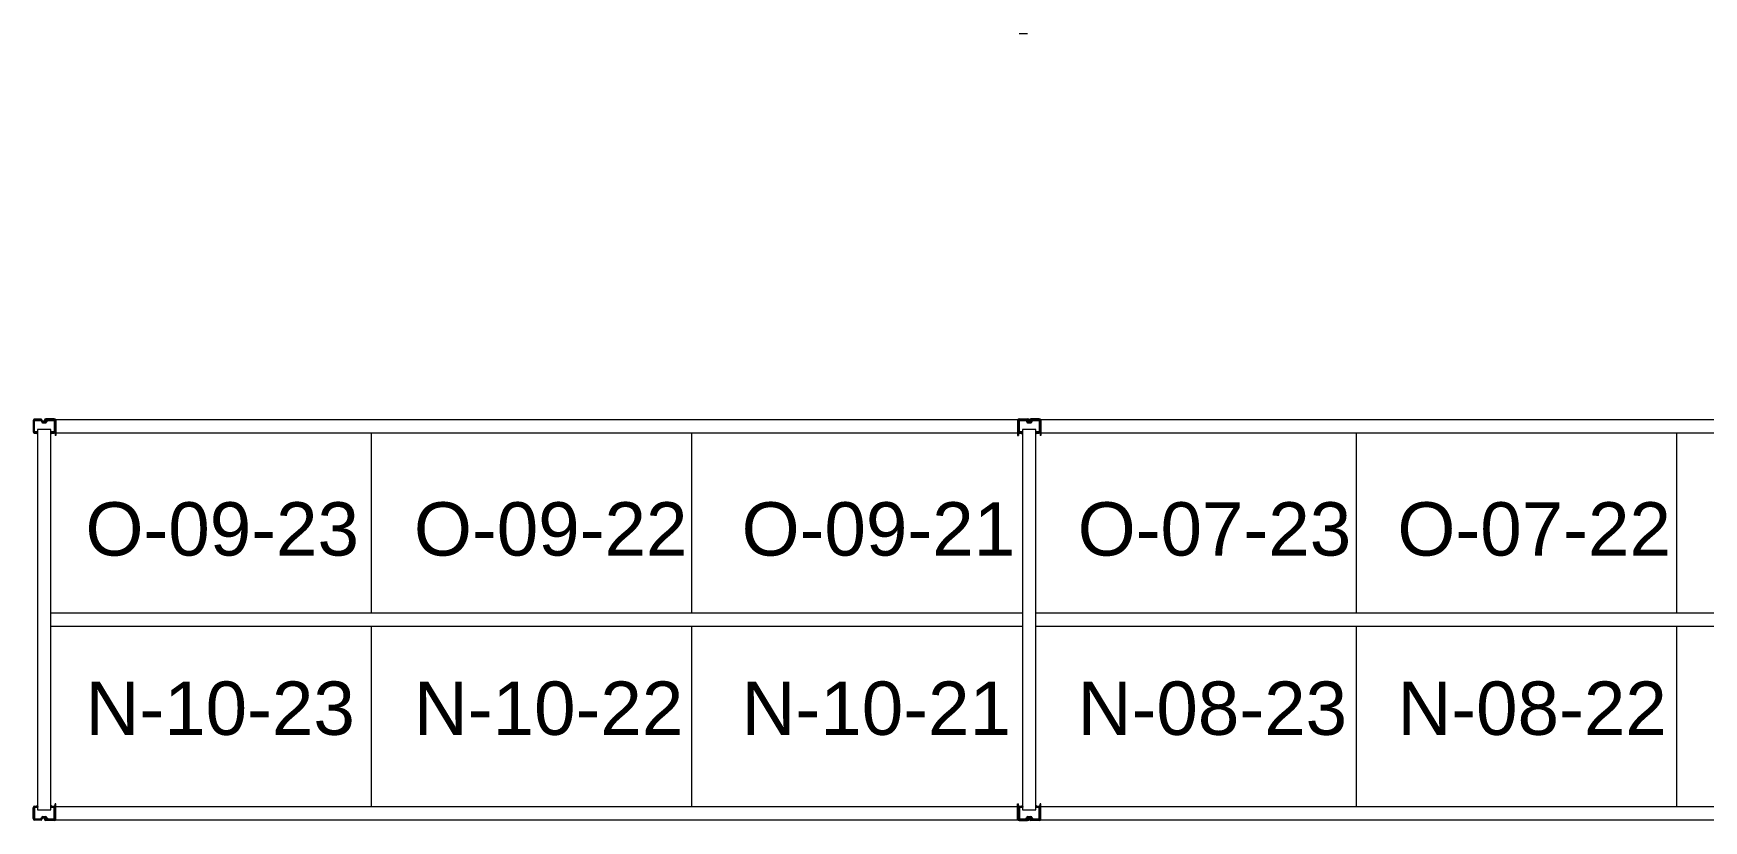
# Model space of a CAD drawing. Header units: inches. Extents: x 2743 to 10591, y -1604 to 5792.
# Drawn here: x 8297.3 to 8547.6, y 5047.9 to 5165.9 of the extents above; entities that cross this region are included whole.
import ezdxf

# ---------------------------------------------------------------- set-up
doc = ezdxf.new("R2010")
doc.units = ezdxf.units.IN
doc.header["$LTSCALE"] = 0.1875
doc.header["$MEASUREMENT"] = 0
for name, color, linetype, lineweight in [('22 Dimension', 7, 'Continuous', 5), ('32 Echelle', 160, 'Continuous', 15), ('33 Poutre', 30, 'Continuous', 15)]:
    doc.layers.add(name, color=color, linetype=linetype, lineweight=lineweight)
doc.styles.add('arial', font='')
doc.styles.get('arial').set_extended_font_data('Arial')

msp = doc.modelspace()

# ---------------------------------------------------------------- hatches: boundary and pattern name
at = {"layer": '32 Echelle'}
for points in [[(8297.89775, 5105.81503), (8297.89775, 5106.00253), (8297.71025, 5106.00253)], [(8299.89775, 5105.81503), (8299.89775, 5106.00253), (8300.08525, 5106.00253)], [(8445.52275, 5105.81503), (8445.52275, 5106.00253), (8445.33525, 5106.00253)], [(8445.52275, 5105.81503), (8445.52275, 5106.00253), (8445.33525, 5106.00253)], [(8447.52275, 5105.81503), (8447.52275, 5106.00253), (8447.71025, 5106.00253)], [(8447.52275, 5105.81503), (8447.52275, 5106.00253), (8447.71025, 5106.00253)], [(8297.89775, 5050.19003), (8297.89775, 5050.00253), (8297.71025, 5050.00253)], [(8299.89775, 5050.19003), (8299.89775, 5050.00253), (8300.08525, 5050.00253)], [(8445.52275, 5050.19003), (8445.52275, 5050.00253), (8445.33525, 5050.00253)], [(8445.52275, 5050.19003), (8445.52275, 5050.00253), (8445.33525, 5050.00253)], [(8447.52275, 5050.19003), (8447.52275, 5050.00253), (8447.71025, 5050.00253)], [(8447.52275, 5050.19003), (8447.52275, 5050.00253), (8447.71025, 5050.00253)]]:
    msp.add_hatch(color=256, dxfattribs=at).paths.add_polyline_path(points)

# ---------------------------------------------------------------- linework, layer by layer
at = {"layer": '22 Dimension'}
for p, q in [((8347.89775, 5106.00253), (8347.89775, 5079.00253)), ((8395.89775, 5106.00253), (8395.89775, 5079.00253)), ((8495.52275, 5106.00253), (8495.52275, 5079.00253)), ((8543.52275, 5106.00253), (8543.52275, 5079.00253)), ((8445.52275, 5079.00253), (8299.89775, 5079.00253)), ((8593.14775, 5079.00253), (8447.52275, 5079.00253)), ((8445.52275, 5077.00253), (8299.89775, 5077.00253)), ((8347.89775, 5077.00253), (8347.89775, 5050.00253)), ((8395.89775, 5077.00253), (8395.89775, 5050.00253)), ((8593.14775, 5077.00253), (8447.52275, 5077.00253)), ((8495.52275, 5077.00253), (8495.52275, 5050.00253)), ((8543.52275, 5077.00253), (8543.52275, 5050.00253))]:
    msp.add_line(p, q, dxfattribs=at)
at = {"layer": '32 Echelle', "linetype": 'Continuous', "lineweight": 25}
for p, q in [((8297.27279, 5107.81878), (8297.27279, 5106.18628)), ((8297.36279, 5106.18628), (8297.36279, 5107.81878)), ((8298.38538, 5108.00253), (8297.45654, 5108.00253)), ((8297.45654, 5107.91253), (8298.38538, 5107.91253)), ((8298.47504, 5107.84619), (8298.51895, 5107.70256)), ((8298.60502, 5107.72887), (8298.5611, 5107.8725)), ((8299.10083, 5107.66253), (8298.69467, 5107.66253)), ((8298.69467, 5107.57253), (8299.10083, 5107.57253)), ((8299.2344, 5107.8725), (8299.19049, 5107.72887)), ((8299.27656, 5107.70256), (8299.32047, 5107.84619)), ((8300.33896, 5108.00253), (8299.41012, 5108.00253)), ((8299.41012, 5107.91253), (8300.33896, 5107.91253)), ((8300.43271, 5107.81878), (8300.43271, 5106.18628)), ((8300.52271, 5106.18628), (8300.52271, 5107.81878)), ((8444.89779, 5107.81878), (8444.89779, 5106.18628)), ((8444.89779, 5107.81878), (8444.89779, 5106.18628)), ((8444.98779, 5106.18628), (8444.98779, 5107.81878)), ((8444.98779, 5106.18628), (8444.98779, 5107.81878)), ((8446.01038, 5108.00253), (8445.08154, 5108.00253)), ((8446.01038, 5108.00253), (8445.08154, 5108.00253)), ((8445.08154, 5107.91253), (8446.01038, 5107.91253)), ((8445.08154, 5107.91253), (8446.01038, 5107.91253)), ((8446.10004, 5107.84619), (8446.14395, 5107.70256)), ((8446.10004, 5107.84619), (8446.14395, 5107.70256)), ((8446.23002, 5107.72887), (8446.1861, 5107.8725)), ((8446.23002, 5107.72887), (8446.1861, 5107.8725)), ((8446.72583, 5107.66253), (8446.31967, 5107.66253)), ((8446.72583, 5107.66253), (8446.31967, 5107.66253)), ((8446.31967, 5107.57253), (8446.72583, 5107.57253)), ((8446.31967, 5107.57253), (8446.72583, 5107.57253)), ((8446.8594, 5107.8725), (8446.81549, 5107.72887)), ((8446.8594, 5107.8725), (8446.81549, 5107.72887)), ((8446.90156, 5107.70256), (8446.94547, 5107.84619)), ((8446.90156, 5107.70256), (8446.94547, 5107.84619)), ((8447.96396, 5108.00253), (8447.03512, 5108.00253)), ((8447.96396, 5108.00253), (8447.03512, 5108.00253)), ((8447.03512, 5107.91253), (8447.96396, 5107.91253)), ((8447.03512, 5107.91253), (8447.96396, 5107.91253)), ((8448.05771, 5107.81878), (8448.05771, 5106.18628)), ((8448.05771, 5107.81878), (8448.05771, 5106.18628)), ((8448.14771, 5106.18628), (8448.14771, 5107.81878)), ((8448.14771, 5106.18628), (8448.14771, 5107.81878)), ((8297.87279, 5106.09253), (8297.45654, 5106.09253)), ((8297.45654, 5106.00253), (8297.87279, 5106.00253)), ((8297.87279, 5106.00253), (8297.87279, 5106.09253)), ((8300.33896, 5106.09253), (8299.92271, 5106.09253)), ((8299.92271, 5106.09253), (8299.92271, 5106.00253)), ((8299.92271, 5106.00253), (8300.33896, 5106.00253)), ((8445.49779, 5106.09253), (8445.08154, 5106.09253)), ((8445.49779, 5106.09253), (8445.08154, 5106.09253)), ((8445.08154, 5106.00253), (8445.49779, 5106.00253)), ((8445.08154, 5106.00253), (8445.49779, 5106.00253)), ((8445.49779, 5106.00253), (8445.49779, 5106.09253)), ((8445.49779, 5106.00253), (8445.49779, 5106.09253)), ((8447.96396, 5106.09253), (8447.54771, 5106.09253)), ((8447.54771, 5106.09253), (8447.54771, 5106.00253)), ((8447.96396, 5106.09253), (8447.54771, 5106.09253)), ((8447.54771, 5106.09253), (8447.54771, 5106.00253)), ((8447.54771, 5106.00253), (8447.96396, 5106.00253)), ((8447.54771, 5106.00253), (8447.96396, 5106.00253)), ((8297.27279, 5048.18628), (8297.27279, 5049.81878)), ((8297.36279, 5049.81878), (8297.36279, 5048.18628)), ((8297.45654, 5050.00253), (8297.87279, 5050.00253)), ((8297.87279, 5049.91253), (8297.45654, 5049.91253)), ((8297.87279, 5050.00253), (8297.87279, 5049.91253)), ((8299.92271, 5050.00253), (8300.33896, 5050.00253)), ((8299.92271, 5049.91253), (8299.92271, 5050.00253)), ((8300.33896, 5049.91253), (8299.92271, 5049.91253)), ((8300.43271, 5048.18628), (8300.43271, 5049.81878)), ((8300.52271, 5049.81878), (8300.52271, 5048.18628)), ((8444.89779, 5048.18628), (8444.89779, 5049.81878)), ((8444.89779, 5048.18628), (8444.89779, 5049.81878)), ((8444.98779, 5049.81878), (8444.98779, 5048.18628)), ((8444.98779, 5049.81878), (8444.98779, 5048.18628)), ((8445.08154, 5050.00253), (8445.49779, 5050.00253)), ((8445.08154, 5050.00253), (8445.49779, 5050.00253)), ((8445.49779, 5049.91253), (8445.08154, 5049.91253)), ((8445.49779, 5049.91253), (8445.08154, 5049.91253)), ((8445.49779, 5050.00253), (8445.49779, 5049.91253)), ((8445.49779, 5050.00253), (8445.49779, 5049.91253)), ((8447.54771, 5050.00253), (8447.96396, 5050.00253)), ((8447.54771, 5049.91253), (8447.54771, 5050.00253)), ((8447.54771, 5050.00253), (8447.96396, 5050.00253)), ((8447.54771, 5049.91253), (8447.54771, 5050.00253)), ((8447.96396, 5049.91253), (8447.54771, 5049.91253)), ((8447.96396, 5049.91253), (8447.54771, 5049.91253)), ((8448.05771, 5048.18628), (8448.05771, 5049.81878)), ((8448.05771, 5048.18628), (8448.05771, 5049.81878)), ((8448.14771, 5049.81878), (8448.14771, 5048.18628)), ((8448.14771, 5049.81878), (8448.14771, 5048.18628)), ((8297.45654, 5048.09253), (8298.38538, 5048.09253)), ((8298.38538, 5048.00253), (8297.45654, 5048.00253)), ((8298.47504, 5048.15887), (8298.51895, 5048.3025)), ((8298.60502, 5048.27619), (8298.5611, 5048.13256)), ((8298.69467, 5048.43253), (8299.10083, 5048.43253)), ((8299.10083, 5048.34253), (8298.69467, 5048.34253)), ((8299.2344, 5048.13256), (8299.19049, 5048.27619)), ((8299.27656, 5048.3025), (8299.32047, 5048.15887)), ((8299.41012, 5048.09253), (8300.33896, 5048.09253)), ((8300.33896, 5048.00253), (8299.41012, 5048.00253)), ((8445.08154, 5048.09253), (8446.01038, 5048.09253)), ((8445.08154, 5048.09253), (8446.01038, 5048.09253)), ((8446.01038, 5048.00253), (8445.08154, 5048.00253)), ((8446.01038, 5048.00253), (8445.08154, 5048.00253)), ((8446.10004, 5048.15887), (8446.14395, 5048.3025)), ((8446.10004, 5048.15887), (8446.14395, 5048.3025)), ((8446.23002, 5048.27619), (8446.1861, 5048.13256)), ((8446.23002, 5048.27619), (8446.1861, 5048.13256)), ((8446.31967, 5048.43253), (8446.72583, 5048.43253)), ((8446.31967, 5048.43253), (8446.72583, 5048.43253)), ((8446.72583, 5048.34253), (8446.31967, 5048.34253)), ((8446.72583, 5048.34253), (8446.31967, 5048.34253)), ((8446.8594, 5048.13256), (8446.81549, 5048.27619)), ((8446.8594, 5048.13256), (8446.81549, 5048.27619)), ((8446.90156, 5048.3025), (8446.94547, 5048.15887)), ((8446.90156, 5048.3025), (8446.94547, 5048.15887)), ((8447.03512, 5048.09253), (8447.96396, 5048.09253)), ((8447.03512, 5048.09253), (8447.96396, 5048.09253)), ((8447.96396, 5048.00253), (8447.03512, 5048.00253)), ((8447.96396, 5048.00253), (8447.03512, 5048.00253))]:
    msp.add_line(p, q, dxfattribs=at)
at = {"layer": '32 Echelle'}
for p, q in [((8299.89775, 5106.50253), (8297.89775, 5106.50253)), ((8297.89775, 5106.50253), (8297.89775, 5049.50253)), ((8299.89775, 5049.50253), (8299.89775, 5106.50253)), ((8447.52275, 5106.50253), (8445.52275, 5106.50253)), ((8445.52275, 5106.50253), (8445.52275, 5049.50253)), ((8447.52275, 5106.50253), (8445.52275, 5106.50253)), ((8445.52275, 5106.50253), (8445.52275, 5049.50253)), ((8447.52275, 5049.50253), (8447.52275, 5106.50253)), ((8447.52275, 5049.50253), (8447.52275, 5106.50253)), ((8297.89775, 5106.00253), (8297.71025, 5106.00253)), ((8297.89775, 5105.81503), (8297.71025, 5106.00253)), ((8297.89775, 5105.81503), (8297.89775, 5106.00253)), ((8299.89775, 5106.00253), (8300.08525, 5106.00253)), ((8299.89775, 5105.81503), (8299.89775, 5106.00253)), ((8299.89775, 5105.81503), (8300.08525, 5106.00253)), ((8445.52275, 5106.00253), (8445.33525, 5106.00253)), ((8445.52275, 5105.81503), (8445.33525, 5106.00253)), ((8445.52275, 5106.00253), (8445.33525, 5106.00253)), ((8445.52275, 5105.81503), (8445.33525, 5106.00253)), ((8445.52275, 5105.81503), (8445.52275, 5106.00253)), ((8445.52275, 5105.81503), (8445.52275, 5106.00253)), ((8447.52275, 5106.00253), (8447.71025, 5106.00253)), ((8447.52275, 5105.81503), (8447.52275, 5106.00253)), ((8447.52275, 5105.81503), (8447.71025, 5106.00253)), ((8447.52275, 5106.00253), (8447.71025, 5106.00253)), ((8447.52275, 5105.81503), (8447.52275, 5106.00253)), ((8447.52275, 5105.81503), (8447.71025, 5106.00253)), ((8297.89775, 5050.19003), (8297.71025, 5050.00253)), ((8297.89775, 5050.00253), (8297.71025, 5050.00253)), ((8297.89775, 5050.19003), (8297.89775, 5050.00253)), ((8297.89775, 5049.50253), (8299.89775, 5049.50253)), ((8299.89775, 5050.19003), (8299.89775, 5050.00253)), ((8299.89775, 5050.19003), (8300.08525, 5050.00253)), ((8299.89775, 5050.00253), (8300.08525, 5050.00253)), ((8445.52275, 5050.19003), (8445.33525, 5050.00253)), ((8445.52275, 5050.19003), (8445.33525, 5050.00253)), ((8445.52275, 5050.00253), (8445.33525, 5050.00253)), ((8445.52275, 5050.00253), (8445.33525, 5050.00253)), ((8445.52275, 5050.19003), (8445.52275, 5050.00253)), ((8445.52275, 5050.19003), (8445.52275, 5050.00253)), ((8445.52275, 5049.50253), (8447.52275, 5049.50253)), ((8445.52275, 5049.50253), (8447.52275, 5049.50253)), ((8447.52275, 5050.19003), (8447.52275, 5050.00253)), ((8447.52275, 5050.19003), (8447.71025, 5050.00253)), ((8447.52275, 5050.19003), (8447.52275, 5050.00253)), ((8447.52275, 5050.19003), (8447.71025, 5050.00253)), ((8447.52275, 5050.00253), (8447.71025, 5050.00253)), ((8447.52275, 5050.00253), (8447.71025, 5050.00253))]:
    msp.add_line(p, q, dxfattribs=at)
at = {"layer": '32 Echelle', "linetype": 'Continuous', "lineweight": 25}
for centre, radius, start, end in [((8297.45654, 5107.81878), 0.18375, 90, 180), ((8297.45654, 5107.81878), 0.09375, 90, 180), ((8298.38538, 5107.81878), 0.18375, 17, 90), ((8298.38538, 5107.81878), 0.09375, 17, 90), ((8298.69467, 5107.75628), 0.18375, 197, 270), ((8298.69467, 5107.75628), 0.09375, 197, 270), ((8299.10083, 5107.75628), 0.09375, 270, 343), ((8299.10083, 5107.75628), 0.18375, 270, 343), ((8299.41012, 5107.81878), 0.18375, 90, 163), ((8299.41012, 5107.81878), 0.09375, 90, 163), ((8300.33896, 5107.81878), 0.18375, 0, 90), ((8300.33896, 5107.81878), 0.09375, 0, 90), ((8445.08154, 5107.81878), 0.18375, 90, 180), ((8445.08154, 5107.81878), 0.18375, 90, 180), ((8445.08154, 5107.81878), 0.09375, 90, 180), ((8445.08154, 5107.81878), 0.09375, 90, 180), ((8446.01038, 5107.81878), 0.18375, 17, 90), ((8446.01038, 5107.81878), 0.18375, 17, 90), ((8446.01038, 5107.81878), 0.09375, 17, 90), ((8446.01038, 5107.81878), 0.09375, 17, 90), ((8446.31967, 5107.75628), 0.18375, 197, 270), ((8446.31967, 5107.75628), 0.18375, 197, 270), ((8446.31967, 5107.75628), 0.09375, 197, 270), ((8446.31967, 5107.75628), 0.09375, 197, 270), ((8446.72583, 5107.75628), 0.09375, 270, 343), ((8446.72583, 5107.75628), 0.09375, 270, 343), ((8446.72583, 5107.75628), 0.18375, 270, 343), ((8446.72583, 5107.75628), 0.18375, 270, 343), ((8447.03512, 5107.81878), 0.18375, 90, 163), ((8447.03512, 5107.81878), 0.18375, 90, 163), ((8447.03512, 5107.81878), 0.09375, 90, 163), ((8447.03512, 5107.81878), 0.09375, 90, 163), ((8447.96396, 5107.81878), 0.18375, 0, 90), ((8447.96396, 5107.81878), 0.18375, 0, 90), ((8447.96396, 5107.81878), 0.09375, 0, 90), ((8447.96396, 5107.81878), 0.09375, 0, 90), ((8297.45654, 5106.18628), 0.18375, 180, 270), ((8297.45654, 5106.18628), 0.09375, 180, 270), ((8300.33896, 5106.18628), 0.09375, 270, 0), ((8300.33896, 5106.18628), 0.18375, 270, 0), ((8445.08154, 5106.18628), 0.18375, 180, 270), ((8445.08154, 5106.18628), 0.18375, 180, 270), ((8445.08154, 5106.18628), 0.09375, 180, 270), ((8445.08154, 5106.18628), 0.09375, 180, 270), ((8447.96396, 5106.18628), 0.09375, 270, 0), ((8447.96396, 5106.18628), 0.18375, 270, 0), ((8447.96396, 5106.18628), 0.09375, 270, 0), ((8447.96396, 5106.18628), 0.18375, 270, 0), ((8297.45654, 5049.81878), 0.18375, 90, 180), ((8297.45654, 5049.81878), 0.09375, 90, 180), ((8300.33896, 5049.81878), 0.18375, 0, 90), ((8300.33896, 5049.81878), 0.09375, 0, 90), ((8445.08154, 5049.81878), 0.18375, 90, 180), ((8445.08154, 5049.81878), 0.18375, 90, 180), ((8445.08154, 5049.81878), 0.09375, 90, 180), ((8445.08154, 5049.81878), 0.09375, 90, 180), ((8447.96396, 5049.81878), 0.18375, 0, 90), ((8447.96396, 5049.81878), 0.18375, 0, 90), ((8447.96396, 5049.81878), 0.09375, 0, 90), ((8447.96396, 5049.81878), 0.09375, 0, 90), ((8297.45654, 5048.18628), 0.18375, 180, 270), ((8297.45654, 5048.18628), 0.09375, 180, 270), ((8298.38538, 5048.18628), 0.09375, 270, 343), ((8298.38538, 5048.18628), 0.18375, 270, 343), ((8298.69467, 5048.24878), 0.18375, 90, 163), ((8298.69467, 5048.24878), 0.09375, 90, 163), ((8299.10083, 5048.24878), 0.18375, 17, 90), ((8299.10083, 5048.24878), 0.09375, 17, 90), ((8299.41012, 5048.18628), 0.18375, 197, 270), ((8299.41012, 5048.18628), 0.09375, 197, 270), ((8300.33896, 5048.18628), 0.09375, 270, 0), ((8300.33896, 5048.18628), 0.18375, 270, 0), ((8445.08154, 5048.18628), 0.18375, 180, 270), ((8445.08154, 5048.18628), 0.18375, 180, 270), ((8445.08154, 5048.18628), 0.09375, 180, 270), ((8445.08154, 5048.18628), 0.09375, 180, 270), ((8446.01038, 5048.18628), 0.09375, 270, 343), ((8446.01038, 5048.18628), 0.09375, 270, 343), ((8446.01038, 5048.18628), 0.18375, 270, 343), ((8446.01038, 5048.18628), 0.18375, 270, 343), ((8446.31967, 5048.24878), 0.18375, 90, 163), ((8446.31967, 5048.24878), 0.18375, 90, 163), ((8446.31967, 5048.24878), 0.09375, 90, 163), ((8446.31967, 5048.24878), 0.09375, 90, 163), ((8446.72583, 5048.24878), 0.18375, 17, 90), ((8446.72583, 5048.24878), 0.18375, 17, 90), ((8446.72583, 5048.24878), 0.09375, 17, 90), ((8446.72583, 5048.24878), 0.09375, 17, 90), ((8447.03512, 5048.18628), 0.18375, 197, 270), ((8447.03512, 5048.18628), 0.18375, 197, 270), ((8447.03512, 5048.18628), 0.09375, 197, 270), ((8447.03512, 5048.18628), 0.09375, 197, 270), ((8447.96396, 5048.18628), 0.09375, 270, 0), ((8447.96396, 5048.18628), 0.18375, 270, 0), ((8447.96396, 5048.18628), 0.09375, 270, 0), ((8447.96396, 5048.18628), 0.18375, 270, 0)]:
    msp.add_arc(centre, radius, start, end, dxfattribs=at)
at = {"layer": '33 Poutre'}
for p, q in [((8445.01675, 5165.88353), (8446.27875, 5165.88353)), ((8298.89775, 5107.66253), (8298.89775, 5107.87753)), ((8299.01675, 5107.66253), (8298.89775, 5107.66253)), ((8299.01675, 5107.66253), (8299.01675, 5107.87753)), ((8300.40375, 5108.12153), (8299.14175, 5108.12153)), ((8299.14175, 5108.00253), (8300.40375, 5108.00253)), ((8300.52875, 5107.87753), (8300.52875, 5105.62153)), ((8300.64775, 5108.00253), (8444.77275, 5108.00253)), ((8300.64775, 5108.00253), (8300.64775, 5106.00253)), ((8300.64775, 5107.87753), (8300.64775, 5105.62153)), ((8444.77275, 5108.00253), (8444.77275, 5106.00253)), ((8444.77275, 5107.87753), (8444.77275, 5105.62153)), ((8444.89175, 5107.87753), (8444.89175, 5105.62153)), ((8445.01675, 5108.12153), (8446.27875, 5108.12153)), ((8446.27875, 5108.00253), (8445.01675, 5108.00253)), ((8446.40375, 5107.66253), (8446.40375, 5107.87753)), ((8446.40375, 5107.66253), (8446.52275, 5107.66253)), ((8446.52275, 5107.66253), (8446.52275, 5107.87753)), ((8446.52275, 5107.66253), (8446.52275, 5107.87753)), ((8446.64175, 5107.66253), (8446.52275, 5107.66253)), ((8446.64175, 5107.66253), (8446.64175, 5107.87753)), ((8448.02875, 5108.12153), (8446.76675, 5108.12153)), ((8446.76675, 5108.00253), (8448.02875, 5108.00253)), ((8448.15375, 5107.87753), (8448.15375, 5105.62153)), ((8448.27275, 5108.00253), (8592.39775, 5108.00253)), ((8448.27275, 5108.00253), (8448.27275, 5106.00253)), ((8448.27275, 5107.87753), (8448.27275, 5105.62153)), ((8300.64775, 5105.62153), (8300.52875, 5105.62153)), ((8300.64775, 5106.00253), (8444.77275, 5106.00253)), ((8444.77275, 5105.62153), (8444.89175, 5105.62153)), ((8448.27275, 5105.62153), (8448.15375, 5105.62153)), ((8448.27275, 5106.00253), (8592.39775, 5106.00253)), ((8300.64775, 5050.38353), (8300.52875, 5050.38353)), ((8300.52875, 5048.12753), (8300.52875, 5050.38353)), ((8300.64775, 5048.12753), (8300.64775, 5050.38353)), ((8300.64775, 5050.00253), (8444.77275, 5050.00253)), ((8300.64775, 5048.00253), (8300.64775, 5050.00253)), ((8444.77275, 5048.12753), (8444.77275, 5050.38353)), ((8444.77275, 5050.38353), (8444.89175, 5050.38353)), ((8444.77275, 5048.00253), (8444.77275, 5050.00253)), ((8444.89175, 5048.12753), (8444.89175, 5050.38353)), ((8448.27275, 5050.38353), (8448.15375, 5050.38353)), ((8448.15375, 5048.12753), (8448.15375, 5050.38353)), ((8448.27275, 5048.12753), (8448.27275, 5050.38353)), ((8448.27275, 5050.00253), (8592.39775, 5050.00253)), ((8448.27275, 5048.00253), (8448.27275, 5050.00253)), ((8298.89775, 5048.34253), (8298.89775, 5048.12753)), ((8299.01675, 5048.34253), (8298.89775, 5048.34253)), ((8299.01675, 5048.34253), (8299.01675, 5048.12753)), ((8299.14175, 5048.00253), (8300.40375, 5048.00253)), ((8300.40375, 5047.88353), (8299.14175, 5047.88353)), ((8300.64775, 5048.00253), (8444.77275, 5048.00253)), ((8446.27875, 5048.00253), (8445.01675, 5048.00253)), ((8445.01675, 5047.88353), (8446.27875, 5047.88353)), ((8446.40375, 5048.34253), (8446.40375, 5048.12753)), ((8446.40375, 5048.34253), (8446.52275, 5048.34253)), ((8446.52275, 5048.34253), (8446.52275, 5048.12753)), ((8446.52275, 5048.34253), (8446.52275, 5048.12753)), ((8446.64175, 5048.34253), (8446.52275, 5048.34253)), ((8446.64175, 5048.34253), (8446.64175, 5048.12753)), ((8446.76675, 5048.00253), (8448.02875, 5048.00253)), ((8448.02875, 5047.88353), (8446.76675, 5047.88353)), ((8448.27275, 5048.00253), (8592.39775, 5048.00253))]:
    msp.add_line(p, q, dxfattribs=at)
for centre, radius, start, end in [((8299.14175, 5107.87753), 0.244, 90, 180), ((8299.14175, 5107.87753), 0.125, 90, 180), ((8300.40375, 5107.87753), 0.244, 0, 90), ((8300.40375, 5107.87753), 0.125, 0, 90), ((8445.01675, 5107.87753), 0.244, 90, 180), ((8445.01675, 5107.87753), 0.125, 90, 180), ((8446.27875, 5107.87753), 0.244, 0, 90), ((8446.27875, 5107.87753), 0.125, 0, 90), ((8446.76675, 5107.87753), 0.244, 90, 180), ((8446.76675, 5107.87753), 0.125, 90, 180), ((8448.02875, 5107.87753), 0.244, 0, 90), ((8448.02875, 5107.87753), 0.125, 0, 90), ((8299.14175, 5048.12753), 0.244, 180, 270), ((8299.14175, 5048.12753), 0.125, 180, 270), ((8300.40375, 5048.12753), 0.244, 270, 0), ((8300.40375, 5048.12753), 0.125, 270, 0), ((8445.01675, 5048.12753), 0.244, 180, 270), ((8445.01675, 5048.12753), 0.125, 180, 270), ((8446.27875, 5048.12753), 0.125, 270, 0), ((8446.27875, 5048.12753), 0.244, 270, 0), ((8446.76675, 5048.12753), 0.244, 180, 270), ((8446.76675, 5048.12753), 0.125, 180, 270), ((8448.02875, 5048.12753), 0.244, 270, 0), ((8448.02875, 5048.12753), 0.125, 270, 0)]:
    msp.add_arc(centre, radius, start, end, dxfattribs=at)

# ---------------------------------------------------------------- texts
at = {"layer": '22 Dimension', "char_height": 8, "attachment_point": 1, "style": 'arial'}
for s, insert in [('{\\fArial Unicode MS|b0|i0|c0|p2;\\C8;O-09-23}', (8305.07838, 5095.60719)), ('{\\fArial Unicode MS|b0|i0|c0|p2;\\C8;O-09-22}', (8354.30041, 5095.60719)), ('{\\fArial Unicode MS|b0|i0|c0|p2;\\C8;O-09-21}', (8403.4119, 5095.60719)), ('{\\fArial Unicode MS|b0|i0|c0|p2;\\C8;O-07-23}', (8453.78055, 5095.60719)), ('{\\fArial Unicode MS|b0|i0|c0|p2;\\C8;O-07-22}', (8501.69392, 5095.60719)), ('{\\fArial Unicode MS|b0|i0|c0|p2;\\C8;N-10-23}', (8305.07838, 5068.73465)), ('{\\fArial Unicode MS|b0|i0|c0|p2;\\C8;N-10-22}', (8354.30041, 5068.73465)), ('{\\fArial Unicode MS|b0|i0|c0|p2;\\C8;N-10-21}', (8403.4119, 5068.73465)), ('{\\fArial Unicode MS|b0|i0|c0|p2;\\C8;N-08-23}', (8453.78055, 5068.73465)), ('{\\fArial Unicode MS|b0|i0|c0|p2;\\C8;N-08-22}', (8501.69392, 5068.73465))]:
    msp.add_mtext_dynamic_manual_height_columns(s, width=68.8901007, gutter_width=5, heights=[0], dxfattribs=dict(at, insert=insert))

doc.saveas('drawing.dxf')
